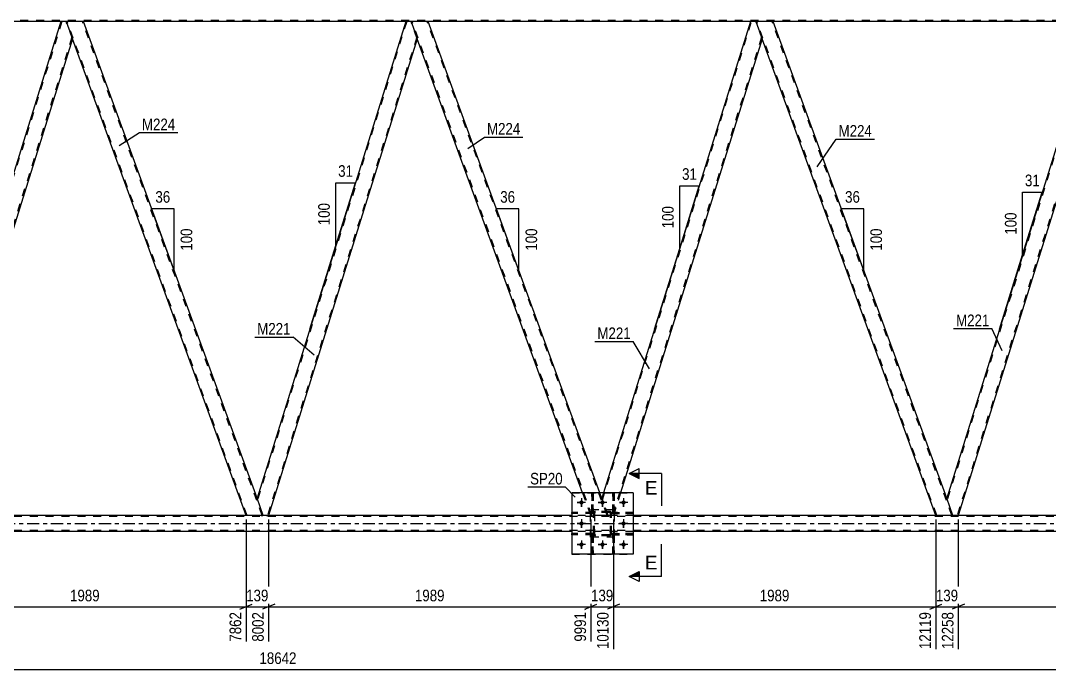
# Model space of a CAD drawing. Header units: millimetres. Extents: x 0 to 841, y 0 to 594.
# Drawn here: x 362.5 to 616.5, y 268.5 to 428.7 of the extents above; entities that cross this region are included whole.
import ezdxf

# ---------------------------------------------------------------- set-up
doc = ezdxf.new("R2010")
doc.units = ezdxf.units.MM
doc.linetypes.add('DXK_LINE_DOT2', pattern=[3.9198, 1.9599, -1.9599])
doc.linetypes.add('DXK_LINE_DOT3', pattern=[5.9187, 2.979, -0.9799, 0.9799, -0.9799])
doc.styles.add('Arial', font='ARIAL.TTF', dxfattribs={"height": 0.2})
doc.styles.add('Arial Narrow', font='ARIALN.TTF', dxfattribs={"height": 0.2})

# ---------------------------------------------------------------- blocks, each defined once
blk = doc.blocks.new('Part-122573795-3309 - 3241')
at = {"color": 7, "linetype": 'DXK_LINE_DOT2'}
for p, q in [((504.3, 307.47), (504.48, 307.51)), ((504.48, 307.51), (504.3, 307.47)), ((507.92, 307.51), (504.48, 307.51)), ((507.92, 307.51), (508.1, 307.47)), ((508.1, 307.47), (507.92, 307.51)), ((504, 307.03), (504.04, 307.21)), ((504.04, 307.21), (504, 307.03)), ((504, 301.99), (504, 307.03)), ((504, 307.03), (504, 307.03)), ((504, 301.99), (504, 307.03)), ((504.24, 307.03), (504.26, 307.12)), ((504.26, 307.12), (504.24, 307.03)), ((504.24, 301.99), (504.24, 307.03)), ((504.24, 307.03), (504.24, 307.03)), ((504.24, 307.03), (504.24, 301.99)), ((504.26, 307.12), (504.31, 307.2)), ((504.31, 307.2), (504.26, 307.12)), ((504.39, 307.25), (504.31, 307.2)), ((504.48, 307.27), (504.39, 307.25)), ((507.92, 307.27), (504.48, 307.27)), ((507.92, 307.27), (508.01, 307.25)), ((508.01, 307.25), (508.09, 307.2)), ((508.09, 307.2), (508.01, 307.25)), ((508.09, 307.2), (508.14, 307.12)), ((508.14, 307.12), (508.09, 307.2)), ((508.14, 307.12), (508.16, 307.03)), ((508.16, 307.03), (508.14, 307.12)), ((508.16, 301.99), (508.16, 307.03)), ((508.16, 307.03), (508.16, 307.03)), ((508.16, 301.99), (508.16, 307.03)), ((508.36, 307.21), (508.4, 307.03)), ((508.4, 307.03), (508.36, 307.21)), ((508.4, 301.99), (508.4, 307.03)), ((508.4, 307.03), (508.4, 307.03)), ((508.4, 301.99), (508.4, 307.03)), ((504, 301.99), (504, 301.99)), ((504.04, 301.8), (504, 301.99)), ((504, 301.99), (504.04, 301.8)), ((504.24, 301.99), (504.24, 301.99)), ((504.26, 301.9), (504.24, 301.99)), ((504.24, 301.99), (504.26, 301.9)), ((504.31, 301.82), (504.26, 301.9)), ((504.26, 301.9), (504.31, 301.82)), ((504.48, 301.51), (504.3, 301.54)), ((504.3, 301.54), (504.48, 301.51)), ((504.39, 301.77), (504.31, 301.82)), ((504.31, 301.82), (504.39, 301.77)), ((504.48, 301.75), (504.39, 301.77)), ((507.92, 301.75), (504.48, 301.75)), ((507.92, 301.51), (504.48, 301.51)), ((508.01, 301.77), (507.92, 301.75)), ((508.1, 301.54), (507.92, 301.51)), ((507.92, 301.51), (508.1, 301.54)), ((508.09, 301.82), (508.01, 301.77)), ((508.14, 301.9), (508.09, 301.82)), ((508.09, 301.82), (508.14, 301.9)), ((508.16, 301.99), (508.14, 301.9)), ((508.14, 301.9), (508.16, 301.99)), ((508.16, 301.99), (508.16, 301.99)), ((508.4, 301.99), (508.36, 301.8)), ((508.36, 301.8), (508.4, 301.99)), ((508.4, 301.99), (508.4, 301.99))]:
    blk.add_line(p, q, dxfattribs=at)
at = {"color": 7, "linetype": 'DXK_LINE_DOT3'}
blk.add_line((506.2, 304.51), (506.2, 304.51), dxfattribs=at)
at = {"color": 7, "linetype": 'DXK_LINE_DOT2'}
for centre, start, end in [((504.48, 307.03), 112.5, 157.5), ((504.48, 307.03), 112.5, 157.5), ((507.92, 307.03), 22.5, 67.5), ((507.92, 307.03), 22.5, 67.5), ((504.48, 301.99), 202.5, 247.5), ((504.48, 301.99), 202.5, 247.5), ((507.92, 301.99), 292.5, 337.5), ((507.92, 301.99), 292.5, 337.5)]:
    blk.add_arc(centre, 0.48, start, end, dxfattribs=at)
blk = doc.blocks.new('Part-122573795-3310 - 3241')
at = {"color": 7, "linetype": 'DXK_LINE_DOT2'}
for p, q in [((508.4, 301.75), (508.4, 302.07)), ((508.4, 302.07), (513.8, 302.07)), ((513.8, 301.75), (508.4, 301.75)), ((509, 301.75), (509, 302.07)), ((513.8, 302.07), (513.8, 301.75))]:
    blk.add_line(p, q, dxfattribs=at)
blk = doc.blocks.new('Part-122573795-3313 - 3241')
at = {"color": 7, "linetype": 'DXK_LINE_DOT2'}
for p, q in [((503.55, 312.11), (503.55, 307.26)), ((503.87, 312.11), (503.55, 312.11)), ((503.87, 307.26), (503.87, 312.11)), ((503.55, 307.86), (503.87, 307.86)), ((503.55, 307.26), (503.87, 307.26))]:
    blk.add_line(p, q, dxfattribs=at)
blk = doc.blocks.new('Part-122573795-3249 - 3241')
at = {"color": 7, "linetype": 'DXK_LINE_DOT2'}
for p, q in [((508.75, 307.26), (508.75, 312.11)), ((508.75, 312.11), (509.07, 312.11)), ((509.07, 312.11), (509.07, 307.26)), ((508.75, 307.86), (509.07, 307.86)), ((509.07, 307.26), (508.75, 307.26))]:
    blk.add_line(p, q, dxfattribs=at)
blk = doc.blocks.new('Bolt-122573795-3250 - 3241')
at = {"linetype": 'Continuous'}
for points in [[(501.52, 309.71, -1), (500.48, 309.71, -1)], [(506.72, 309.71, -1), (505.68, 309.71, -1)], [(511.92, 309.71, -1), (510.88, 309.71, -1)], [(501.52, 304.51, -1), (500.48, 304.51, -1)], [(511.92, 304.51, -1), (510.88, 304.51, -1)], [(501.52, 299.31, -1), (500.48, 299.31, -1)], [(506.72, 299.31, -1), (505.68, 299.31, -1)], [(511.92, 299.31, -1), (510.88, 299.31, -1)]]:
    blk.add_hatch(color=1, dxfattribs=at).paths.add_polyline_path(points)
at = {"color": 1, "linetype": 'Continuous'}
for p, q in [((501, 310.75), (501, 308.67)), ((506.2, 310.75), (506.2, 308.67)), ((511.4, 310.75), (511.4, 308.67)), ((502.04, 309.71), (499.96, 309.71)), ((507.24, 309.71), (505.16, 309.71)), ((512.44, 309.71), (510.36, 309.71)), ((501, 305.55), (501, 303.47)), ((511.4, 305.55), (511.4, 303.47)), ((502.04, 304.51), (499.96, 304.51)), ((512.44, 304.51), (510.36, 304.51)), ((501, 300.35), (501, 298.27)), ((506.2, 300.35), (506.2, 298.27)), ((511.4, 300.35), (511.4, 298.27)), ((502.04, 299.31), (499.96, 299.31)), ((507.24, 299.31), (505.16, 299.31)), ((512.44, 299.31), (510.36, 299.31))]:
    blk.add_line(p, q, dxfattribs=at)
blk = doc.blocks.new('Bolt-122573795-3317 - 3241')
at = {"color": 1, "linetype": 'Continuous'}
for p, q in [((501, 310.75), (501, 310.06)), ((506.2, 310.75), (506.2, 310.06)), ((511.4, 310.75), (511.4, 310.06)), ((499.96, 309.71), (500.65, 309.71)), ((501, 308.67), (501, 309.36)), ((502.04, 309.71), (501.35, 309.71)), ((505.16, 309.71), (505.85, 309.71)), ((506.2, 308.67), (506.2, 309.36)), ((507.24, 309.71), (506.55, 309.71)), ((510.36, 309.71), (511.05, 309.71)), ((511.4, 308.67), (511.4, 309.36)), ((512.44, 309.71), (511.75, 309.71)), ((501, 305.55), (501, 304.86)), ((511.4, 305.55), (511.4, 304.86)), ((499.96, 304.51), (500.65, 304.51)), ((501, 303.47), (501, 304.16)), ((502.04, 304.51), (501.35, 304.51)), ((510.36, 304.51), (511.05, 304.51)), ((511.4, 303.47), (511.4, 304.16)), ((512.44, 304.51), (511.75, 304.51)), ((501, 300.35), (501, 299.66)), ((506.2, 300.35), (506.2, 299.66)), ((511.4, 300.35), (511.4, 299.66)), ((499.96, 299.31), (500.65, 299.31)), ((501, 298.27), (501, 298.96)), ((502.04, 299.31), (501.35, 299.31)), ((505.16, 299.31), (505.85, 299.31)), ((506.2, 298.27), (506.2, 298.96)), ((507.24, 299.31), (506.55, 299.31)), ((510.36, 299.31), (511.05, 299.31)), ((511.4, 298.27), (511.4, 298.96)), ((512.44, 299.31), (511.75, 299.31))]:
    blk.add_line(p, q, dxfattribs=at)
blk = doc.blocks.new('Part-122573795-3323 - 3241')
at = {"color": 7, "linetype": 'DXK_LINE_DOT2'}
for p, q in [((503.55, 296.91), (503.55, 301.74)), ((503.55, 301.74), (503.87, 301.74)), ((503.55, 301.14), (503.87, 301.14)), ((503.87, 301.74), (503.87, 296.91)), ((503.87, 296.91), (503.55, 296.91))]:
    blk.add_line(p, q, dxfattribs=at)
blk = doc.blocks.new('Part-122573795-3259 - 3241')
at = {"color": 7, "linetype": 'DXK_LINE_DOT2'}
for p, q in [((503.87, 301.74), (503.55, 301.74)), ((503.55, 301.74), (503.55, 296.91)), ((503.55, 301.14), (503.87, 301.14)), ((503.87, 296.91), (503.87, 301.74)), ((503.55, 296.91), (503.87, 296.91))]:
    blk.add_line(p, q, dxfattribs=at)
blk = doc.blocks.new('Part-122573795-3327 - 3241')
at = {"color": 7, "linetype": 'DXK_LINE_DOT2'}
for p, q in [((504.3, 307.47), (504.48, 307.51)), ((504.48, 307.51), (504.3, 307.47)), ((507.92, 307.51), (504.48, 307.51)), ((507.92, 307.51), (508.1, 307.47)), ((508.1, 307.47), (507.92, 307.51)), ((504, 307.03), (504.04, 307.21)), ((504.04, 307.21), (504, 307.03)), ((504, 301.99), (504, 307.03)), ((504, 307.03), (504, 307.03)), ((504, 301.99), (504, 307.03)), ((504.24, 307.03), (504.26, 307.12)), ((504.26, 307.12), (504.24, 307.03)), ((504.24, 301.99), (504.24, 307.03)), ((504.24, 307.03), (504.24, 307.03)), ((504.24, 307.03), (504.24, 301.99)), ((504.26, 307.12), (504.31, 307.2)), ((504.31, 307.2), (504.26, 307.12)), ((504.39, 307.25), (504.31, 307.2)), ((504.48, 307.27), (504.39, 307.25)), ((507.92, 307.27), (504.48, 307.27)), ((507.92, 307.27), (508.01, 307.25)), ((508.01, 307.25), (508.09, 307.2)), ((508.09, 307.2), (508.01, 307.25)), ((508.09, 307.2), (508.14, 307.12)), ((508.14, 307.12), (508.09, 307.2)), ((508.14, 307.12), (508.16, 307.03)), ((508.16, 307.03), (508.14, 307.12)), ((508.16, 301.99), (508.16, 307.03)), ((508.16, 307.03), (508.16, 307.03)), ((508.16, 301.99), (508.16, 307.03)), ((508.36, 307.21), (508.4, 307.03)), ((508.4, 307.03), (508.36, 307.21)), ((508.4, 301.99), (508.4, 307.03)), ((508.4, 307.03), (508.4, 307.03)), ((508.4, 301.99), (508.4, 307.03)), ((504, 301.99), (504, 301.99)), ((504.04, 301.8), (504, 301.99)), ((504, 301.99), (504.04, 301.8)), ((504.24, 301.99), (504.24, 301.99)), ((504.26, 301.9), (504.24, 301.99)), ((504.24, 301.99), (504.26, 301.9)), ((504.31, 301.82), (504.26, 301.9)), ((504.26, 301.9), (504.31, 301.82)), ((504.48, 301.51), (504.3, 301.54)), ((504.3, 301.54), (504.48, 301.51)), ((504.39, 301.77), (504.31, 301.82)), ((504.31, 301.82), (504.39, 301.77)), ((504.48, 301.75), (504.39, 301.77)), ((507.92, 301.75), (504.48, 301.75)), ((507.92, 301.51), (504.48, 301.51)), ((508.01, 301.77), (507.92, 301.75)), ((508.1, 301.54), (507.92, 301.51)), ((507.92, 301.51), (508.1, 301.54)), ((508.09, 301.82), (508.01, 301.77)), ((508.14, 301.9), (508.09, 301.82)), ((508.09, 301.82), (508.14, 301.9)), ((508.16, 301.99), (508.14, 301.9)), ((508.14, 301.9), (508.16, 301.99)), ((508.16, 301.99), (508.16, 301.99)), ((508.4, 301.99), (508.36, 301.8)), ((508.36, 301.8), (508.4, 301.99)), ((508.4, 301.99), (508.4, 301.99))]:
    blk.add_line(p, q, dxfattribs=at)
at = {"color": 7, "linetype": 'DXK_LINE_DOT3'}
blk.add_line((506.2, 304.51), (506.2, 304.51), dxfattribs=at)
at = {"color": 7, "linetype": 'DXK_LINE_DOT2'}
for centre, start, end in [((504.48, 307.03), 112.5, 157.5), ((504.48, 307.03), 112.5, 157.5), ((507.92, 307.03), 22.5, 67.5), ((507.92, 307.03), 22.5, 67.5), ((504.48, 301.99), 202.5, 247.5), ((504.48, 301.99), 202.5, 247.5), ((507.92, 301.99), 292.5, 337.5), ((507.92, 301.99), 292.5, 337.5)]:
    blk.add_arc(centre, 0.48, start, end, dxfattribs=at)
blk = doc.blocks.new('Part-122573795-3376 - 3241')
at = {"color": 2, "linetype": 'Continuous'}
for p, q in [((462.67, 428.51), (458.93, 428.51)), ((463.19, 428.51), (462.67, 428.51)), ((505.55, 312.11), (463.19, 428.51)), ((501.29, 312.11), (460.48, 424.26))]:
    blk.add_line(p, q, dxfattribs=at)
at = {"color": 7, "linetype": 'DXK_LINE_DOT2'}
for p, q in [((460.48, 424.26), (458.93, 428.51)), ((503.59, 306.51), (459.18, 428.51)), ((507.33, 306.51), (462.93, 428.51)), ((503.33, 306.51), (501.29, 312.11)), ((507.59, 306.51), (505.55, 312.11)), ((507.59, 306.51), (503.33, 306.51))]:
    blk.add_line(p, q, dxfattribs=at)
blk = doc.blocks.new('Part-122573795-3394 - 3241')
at = {"color": 7, "linetype": 'DXK_LINE_DOT2'}
for p, q in [((513.8, 302.07), (508.4, 302.07)), ((508.4, 302.07), (508.4, 301.75)), ((508.4, 301.75), (513.8, 301.75)), ((509, 301.75), (509, 302.07)), ((513.8, 301.75), (513.8, 302.07))]:
    blk.add_line(p, q, dxfattribs=at)
blk = doc.blocks.new('Part-122573795-3274 - 3241')
at = {"color": 7, "linetype": 'DXK_LINE_DOT2'}
for p, q in [((509.2, 307.91), (503.2, 307.91)), ((503.2, 301.11), (503.2, 307.91)), ((509.2, 301.11), (509.2, 307.91)), ((509.2, 301.11), (503.2, 301.11))]:
    blk.add_line(p, q, dxfattribs=at)
blk = doc.blocks.new('Part-122573795-3277 - 3241')
at = {"color": 7, "linetype": 'DXK_LINE_DOT2'}
for p, q in [((508.4, 306.95), (508.4, 307.27)), ((508.4, 307.27), (513.8, 307.27)), ((513.8, 306.95), (508.4, 306.95)), ((509, 306.95), (509, 307.27)), ((513.8, 307.27), (513.8, 306.95))]:
    blk.add_line(p, q, dxfattribs=at)
blk = doc.blocks.new('Part-122573795-3280 - 3241')
at = {"color": 7, "linetype": 'DXK_LINE_DOT2'}
for p, q in [((508.75, 312.11), (508.75, 307.26)), ((509.07, 312.11), (508.75, 312.11)), ((509.07, 307.26), (509.07, 312.11)), ((508.75, 307.86), (509.07, 307.86)), ((508.75, 307.26), (509.07, 307.26))]:
    blk.add_line(p, q, dxfattribs=at)
blk = doc.blocks.new('Part-122573795-3304 - 3241')
at = {"color": 7, "linetype": 'DXK_LINE_DOT2'}
for p, q in [((509.07, 301.74), (508.75, 301.74)), ((508.75, 301.74), (508.75, 296.91)), ((508.75, 301.14), (509.07, 301.14)), ((509.07, 296.91), (509.07, 301.74)), ((508.75, 296.91), (509.07, 296.91))]:
    blk.add_line(p, q, dxfattribs=at)
blk = doc.blocks.new('Part-122573795-3311 - 3241')
at = {"color": 7, "linetype": 'DXK_LINE_DOT2'}
for p, q in [((504, 307.27), (498.6, 307.27)), ((498.6, 306.95), (498.6, 307.27)), ((504, 306.95), (498.6, 306.95)), ((503.4, 306.95), (503.4, 307.27)), ((504, 307.27), (504, 306.95))]:
    blk.add_line(p, q, dxfattribs=at)
blk = doc.blocks.new('Part-122573795-3312 - 3241')
at = {"color": 7, "linetype": 'DXK_LINE_DOT2'}
for p, q in [((504, 302.07), (498.6, 302.07)), ((498.6, 301.75), (498.6, 302.07)), ((504, 301.75), (498.6, 301.75)), ((503.4, 301.75), (503.4, 302.07)), ((504, 302.07), (504, 301.75))]:
    blk.add_line(p, q, dxfattribs=at)
blk = doc.blocks.new('Part-122573795-3328 - 3241')
at = {"color": 7, "linetype": 'DXK_LINE_DOT2'}
for p, q in [((509.2, 307.91), (503.2, 307.91)), ((503.2, 301.11), (503.2, 307.91)), ((509.2, 301.11), (509.2, 307.91)), ((509.2, 301.11), (503.2, 301.11))]:
    blk.add_line(p, q, dxfattribs=at)
blk = doc.blocks.new('Part-122573795-3342 - 3241')
at = {"color": 7, "linetype": 'DXK_LINE_DOT2'}
for p, q in [((508.75, 296.91), (508.75, 301.74)), ((508.75, 301.74), (509.07, 301.74)), ((508.75, 301.14), (509.07, 301.14)), ((509.07, 301.74), (509.07, 296.91)), ((509.07, 296.91), (508.75, 296.91))]:
    blk.add_line(p, q, dxfattribs=at)
blk = doc.blocks.new('Part-122573795-3371 - 3241')
at = {"color": 2, "linetype": 'Continuous'}
for p, q in [((627.88, 428.51), (591.18, 310.76)), ((629.2, 428.51), (627.88, 428.51)), ((629.2, 428.51), (630.74, 424.26)), ((630.74, 424.26), (594.04, 306.51)), ((592.72, 306.51), (591.18, 310.76)), ((592.72, 306.51), (593.54, 306.51)), ((594, 306.51), (593.54, 306.51)), ((594.04, 306.51), (594, 306.51))]:
    blk.add_line(p, q, dxfattribs=at)
at = {"color": 7, "linetype": 'DXK_LINE_DOT2'}
for p, q in [((628.13, 428.51), (591.31, 310.39)), ((630.61, 424.63), (593.79, 306.51)), ((591.18, 310.76), (591.18, 310.76)), ((593.54, 306.51), (593.89, 306.51))]:
    blk.add_line(p, q, dxfattribs=at)
blk = doc.blocks.new('Part-122573795-3381 - 3241')
at = {"color": 2, "linetype": 'Continuous'}
for p, q in [((457.61, 428.51), (420.91, 310.76)), ((458.93, 428.51), (457.61, 428.51)), ((458.93, 428.51), (460.48, 424.26)), ((460.48, 424.26), (423.77, 306.51)), ((422.46, 306.51), (420.91, 310.76)), ((423.27, 306.51), (422.46, 306.51)), ((423.73, 306.51), (423.27, 306.51)), ((423.77, 306.51), (423.73, 306.51))]:
    blk.add_line(p, q, dxfattribs=at)
at = {"color": 7, "linetype": 'DXK_LINE_DOT2'}
for p, q in [((457.86, 428.51), (421.04, 310.39)), ((460.34, 424.63), (423.52, 306.51)), ((420.91, 310.76), (420.91, 310.76)), ((423.27, 306.51), (423.63, 306.51)), ((423.77, 306.51), (423.77, 306.51))]:
    blk.add_line(p, q, dxfattribs=at)
blk = doc.blocks.new('Part-122573795-3391 - 3241')
at = {"color": 7, "linetype": 'DXK_LINE_DOT2'}
for p, q in [((513.8, 307.27), (508.4, 307.27)), ((508.4, 307.27), (508.4, 306.95)), ((508.4, 306.95), (513.8, 306.95)), ((509, 306.95), (509, 307.27)), ((513.8, 306.95), (513.8, 307.27))]:
    blk.add_line(p, q, dxfattribs=at)
blk = doc.blocks.new('Part-122573795-3397 - 3241')
at = {"color": 7, "linetype": 'DXK_LINE_DOT2'}
for p, q in [((504, 307.27), (498.6, 307.27)), ((498.6, 307.27), (498.6, 306.95)), ((504, 306.95), (498.6, 306.95)), ((503.4, 306.95), (503.4, 307.27)), ((504, 306.95), (504, 307.27))]:
    blk.add_line(p, q, dxfattribs=at)
blk = doc.blocks.new('Part-122573795-3407 - 3241')
at = {"color": 7, "linetype": 'DXK_LINE_DOT2'}
for p, q in [((498.6, 312.11), (513.8, 312.11)), ((498.6, 312.11), (498.6, 296.91)), ((513.8, 312.11), (513.8, 296.91)), ((498.6, 296.91), (513.8, 296.91))]:
    blk.add_line(p, q, dxfattribs=at)
blk = doc.blocks.new('Part-122573795-3455 - 3241')
at = {"color": 7, "linetype": 'DXK_LINE_DOT2'}
for p, q in [((504, 302.07), (498.6, 302.07)), ((498.6, 302.07), (498.6, 301.75)), ((504, 301.75), (498.6, 301.75)), ((503.4, 301.75), (503.4, 302.07)), ((504, 301.75), (504, 302.07))]:
    blk.add_line(p, q, dxfattribs=at)
blk = doc.blocks.new('Part-122573795-3488 - 3241')
at = {"color": 7, "linetype": 'DXK_LINE_DOT2'}
for p, q in [((756.39, 428.75), (57.85, 428.75)), ((718.59, 428.51), (202.21, 428.51)), ((378.05, 428.51), (372.48, 428.51)), ((463.19, 428.51), (457.61, 428.51)), ((548.32, 428.51), (542.74, 428.51))]:
    blk.add_line(p, q, dxfattribs=at)
at = {"color": 2, "linetype": 'Continuous'}
for p, q in [((372.48, 428.51), (292.92, 428.51)), ((457.61, 428.51), (378.05, 428.51)), ((542.74, 428.51), (463.19, 428.51)), ((627.88, 428.51), (548.32, 428.51))]:
    blk.add_line(p, q, dxfattribs=at)
blk = doc.blocks.new('Part-122573795-3494 - 3241')
at = {"color": 7, "linetype": 'DXK_LINE_DOT2'}
for p, q in [((506.18, 310.39), (543, 428.51)), ((545.47, 424.63), (508.66, 306.51)), ((506.46, 312.11), (506.04, 310.76)), ((507.59, 306.51), (506.04, 310.76)), ((510.65, 312.11), (508.91, 306.51)), ((508.91, 306.51), (507.59, 306.51))]:
    blk.add_line(p, q, dxfattribs=at)
at = {"color": 2, "linetype": 'Continuous'}
for p, q in [((542.74, 428.51), (506.46, 312.11)), ((544.06, 428.51), (542.74, 428.51)), ((544.06, 428.51), (545.61, 424.26)), ((545.61, 424.26), (510.65, 312.11))]:
    blk.add_line(p, q, dxfattribs=at)
blk = doc.blocks.new('Part-122573795-3499 - 3241')
at = {"color": 2, "linetype": 'Continuous'}
for p, q in [((547.81, 428.51), (544.06, 428.51)), ((548.32, 428.51), (547.81, 428.51)), ((591.18, 310.76), (548.32, 428.51)), ((588.47, 306.51), (545.61, 424.26)), ((592.21, 306.51), (588.47, 306.51)), ((592.68, 306.51), (592.21, 306.51)), ((592.72, 306.51), (592.68, 306.51))]:
    blk.add_line(p, q, dxfattribs=at)
at = {"color": 7, "linetype": 'DXK_LINE_DOT2'}
for p, q in [((545.61, 424.26), (544.06, 428.51)), ((588.72, 306.51), (544.32, 428.51)), ((592.47, 306.51), (548.06, 428.51)), ((592.72, 306.51), (591.18, 310.76)), ((592.21, 306.51), (592.57, 306.51))]:
    blk.add_line(p, q, dxfattribs=at)
blk = doc.blocks.new('Part-122573795-3509 - 3241')
at = {"color": 7, "linetype": 'DXK_LINE_DOT2'}
for p, q in [((778.35, 306.27), (103.71, 306.27)), ((423.77, 306.51), (418.2, 306.51)), ((513.8, 306.51), (498.6, 306.51)), ((594.04, 306.51), (588.47, 306.51)), ((778.35, 302.75), (103.71, 302.75)), ((513.8, 302.51), (498.6, 302.51))]:
    blk.add_line(p, q, dxfattribs=at)
at = {"color": 2, "linetype": 'Continuous'}
for p, q in [((418.2, 306.51), (338.64, 306.51)), ((498.6, 306.51), (423.77, 306.51)), ((588.47, 306.51), (513.8, 306.51)), ((668.87, 306.51), (594.04, 306.51)), ((498.6, 302.51), (258.4, 302.51)), ((668.87, 302.51), (513.8, 302.51))]:
    blk.add_line(p, q, dxfattribs=at)
at = {"color": 7, "linetype": 'DXK_LINE_DOT3'}
blk.add_line((103.71, 304.51), (778.35, 304.51), dxfattribs=at)
blk = doc.blocks.new('Part-122573795-3514 - 3241')
at = {"color": 2, "linetype": 'Continuous'}
for p, q in [((513.8, 312.11), (498.6, 312.11)), ((498.6, 312.11), (498.6, 296.91)), ((513.8, 312.11), (513.8, 296.91)), ((513.8, 296.91), (498.6, 296.91))]:
    blk.add_line(p, q, dxfattribs=at)
blk = doc.blocks.new('Part-122573795-3517 - 3241')
at = {"color": 7, "linetype": 'DXK_LINE_DOT2'}
for p, q in [((503.55, 307.26), (503.55, 312.11)), ((503.55, 312.11), (503.87, 312.11)), ((503.87, 312.11), (503.87, 307.26)), ((503.55, 307.86), (503.87, 307.86)), ((503.87, 307.26), (503.55, 307.26))]:
    blk.add_line(p, q, dxfattribs=at)
blk = doc.blocks.new('Part-122573795-3569 - 3241')
at = {"color": 2, "linetype": 'Continuous'}
for p, q in [((377.54, 428.51), (373.79, 428.51)), ((378.05, 428.51), (377.54, 428.51)), ((420.91, 310.76), (378.05, 428.51)), ((418.2, 306.51), (375.34, 424.26)), ((421.94, 306.51), (418.2, 306.51)), ((422.42, 306.51), (421.94, 306.51)), ((422.46, 306.51), (422.42, 306.51))]:
    blk.add_line(p, q, dxfattribs=at)
at = {"color": 7, "linetype": 'DXK_LINE_DOT2'}
for p, q in [((375.34, 424.26), (373.79, 428.51)), ((418.45, 306.51), (374.05, 428.51)), ((422.2, 306.51), (377.8, 428.51)), ((422.46, 306.51), (420.91, 310.76)), ((421.94, 306.51), (422.31, 306.51))]:
    blk.add_line(p, q, dxfattribs=at)
blk = doc.blocks.new('Part-122573795-3574 - 3241')
at = {"color": 2, "linetype": 'Continuous'}
for p, q in [((372.48, 428.51), (335.77, 310.76)), ((373.79, 428.51), (372.48, 428.51)), ((373.79, 428.51), (375.34, 424.26)), ((375.34, 424.26), (338.64, 306.51)), ((337.32, 306.51), (335.77, 310.76)), ((338.14, 306.51), (337.32, 306.51)), ((338.6, 306.51), (338.14, 306.51)), ((338.64, 306.51), (338.6, 306.51))]:
    blk.add_line(p, q, dxfattribs=at)
at = {"color": 7, "linetype": 'DXK_LINE_DOT2'}
for p, q in [((372.73, 428.51), (335.91, 310.39)), ((375.21, 424.63), (338.39, 306.51)), ((335.77, 310.76), (335.77, 310.76)), ((338.14, 306.51), (338.49, 306.51)), ((338.64, 306.51), (338.64, 306.51))]:
    blk.add_line(p, q, dxfattribs=at)
blk = doc.blocks.new('AngleDimension-122573795-4192 - 3241')
at = {"color": 7, "linetype": 'Continuous'}
for p, q in [((440.37, 388.66), (445.19, 388.66)), ((440.37, 373.19), (445.19, 388.66)), ((440.37, 373.19), (440.37, 388.66)), ((433.92, 352.52), (440.37, 373.19))]:
    blk.add_line(p, q, dxfattribs=at)
at = {"color": 0}
for points in [[(445.21, 389.56), (445.21, 393.76), (440.35, 393.76), (440.35, 389.56)], [(439.47, 384.27), (435.27, 384.27), (435.27, 377.59), (439.47, 377.59)]]:
    blk.add_wipeout(points, dxfattribs=at)
at = {"color": 3, "style": 'Arial Narrow'}
blk.add_text('31', height=2.863, dxfattribs=at).set_placement((440.95, 390.16))
blk.add_text('100', height=2.863, rotation=90.0002, dxfattribs=at).set_placement((438.87, 378.19))
blk = doc.blocks.new('StraightDimension-122573795-4702 - 3241')
at = {"color": 7, "linetype": 'Continuous'}
for p, q in [((423.77, 305.51), (423.77, 275.33)), ((503.33, 305.51), (503.33, 275.33)), ((425.27, 284.55), (422.27, 283.35)), ((501.83, 283.35), (504.83, 284.55)), ((423.77, 283.95), (503.33, 283.95))]:
    blk.add_line(p, q, dxfattribs=at)
at = {"color": 0}
blk.add_wipeout([(467.81, 284.7), (467.81, 288.9), (459.3, 288.9), (459.3, 284.7)], dxfattribs=at)
at = {"color": 0, "linetype": 'Continuous'}
blk.add_wipeout([(502.73, 283.25), (498.53, 283.25), (498.53, 274.73), (502.73, 274.73)], dxfattribs=at)
at = {"color": 3, "style": 'Arial Narrow'}
blk.add_text('1989', height=2.863, dxfattribs=at).set_placement((459.9, 285.3))
at = {"color": 3, "linetype": 'Continuous', "style": 'Arial Narrow'}
blk.add_text('9991', height=2.863, rotation=90.0002, dxfattribs=at).set_placement((502.13, 275.33))
blk = doc.blocks.new('AngleDimension-122573795-3836 - 3241')
at = {"color": 7, "linetype": 'Continuous'}
for p, q in [((400.42, 382.26), (394.88, 382.26)), ((400.42, 367.04), (394.88, 382.26)), ((400.42, 367.04), (400.42, 382.26)), ((400.82, 365.94), (400.42, 367.04))]:
    blk.add_line(p, q, dxfattribs=at)
at = {"color": 0}
for points in [[(400.08, 383.16), (400.08, 387.36), (395.23, 387.36), (395.23, 383.16)], [(405.52, 377.99), (401.32, 377.99), (401.32, 371.31), (405.52, 371.31)]]:
    blk.add_wipeout(points, dxfattribs=at)
at = {"color": 3, "style": 'Arial Narrow'}
blk.add_text('36', height=2.863, dxfattribs=at).set_placement((395.83, 383.76))
blk.add_text('100', height=2.863, rotation=90.0002, dxfattribs=at).set_placement((404.92, 371.91))
blk = doc.blocks.new('StraightDimension-122573795-4534 - 3241')
at = {"color": 7, "linetype": 'Continuous'}
blk.add_line((57.21, 268.47), (794.97, 268.47), dxfattribs=at)
at = {"color": 0}
blk.add_wipeout([(431.26, 269.22), (431.26, 273.42), (420.92, 273.42), (420.92, 269.22)], dxfattribs=at)
at = {"color": 3, "style": 'Arial Narrow'}
blk.add_text('18642', height=2.863, dxfattribs=at).set_placement((421.52, 269.82))
blk = doc.blocks.new('AngleDimension-122573795-4501 - 3241')
at = {"color": 7, "linetype": 'Continuous'}
for p, q in [((609.91, 386.33), (614.73, 386.33)), ((609.91, 370.86), (614.73, 386.33)), ((609.91, 370.86), (609.91, 386.33)), ((604.19, 352.52), (609.91, 370.86))]:
    blk.add_line(p, q, dxfattribs=at)
at = {"color": 0}
for points in [[(614.75, 387.23), (614.75, 391.43), (609.89, 391.43), (609.89, 387.23)], [(609.01, 381.94), (604.81, 381.94), (604.81, 375.26), (609.01, 375.26)]]:
    blk.add_wipeout(points, dxfattribs=at)
at = {"color": 3, "style": 'Arial Narrow'}
blk.add_text('31', height=2.863, dxfattribs=at).set_placement((610.49, 387.83))
blk.add_text('100', height=2.863, rotation=90.0002, dxfattribs=at).set_placement((608.41, 375.86))
blk = doc.blocks.new('StraightDimension-122573795-4683 - 3241')
at = {"color": 7, "linetype": 'Continuous'}
for p, q in [((503.33, 305.51), (503.33, 275.33)), ((508.91, 305.51), (508.91, 273.5)), ((501.83, 283.35), (504.83, 284.55)), ((510.41, 284.55), (507.41, 283.35)), ((503.33, 283.95), (508.91, 283.95))]:
    blk.add_line(p, q, dxfattribs=at)
at = {"color": 0}
blk.add_wipeout([(509.46, 284.7), (509.46, 288.9), (502.78, 288.9), (502.78, 284.7)], dxfattribs=at)
at = {"color": 0, "linetype": 'Continuous'}
blk.add_wipeout([(508.31, 283.25), (504.11, 283.25), (504.11, 272.9), (508.31, 272.9)], dxfattribs=at)
at = {"color": 3, "style": 'Arial Narrow'}
blk.add_text('139', height=2.863, dxfattribs=at).set_placement((503.38, 285.3))
at = {"color": 3, "linetype": 'Continuous', "style": 'Arial Narrow'}
blk.add_text('10130', height=2.863, rotation=90.0002, dxfattribs=at).set_placement((507.71, 273.5))
blk = doc.blocks.new('AngleDimension-122573795-3808 - 3241')
at = {"color": 7, "linetype": 'Continuous'}
for p, q in [((570.69, 382.26), (565.15, 382.26)), ((570.69, 367.04), (565.15, 382.26)), ((570.69, 367.04), (570.69, 382.26)), ((571.09, 365.94), (570.69, 367.04))]:
    blk.add_line(p, q, dxfattribs=at)
at = {"color": 0}
for points in [[(570.35, 383.16), (570.35, 387.36), (565.49, 387.36), (565.49, 383.16)], [(575.79, 377.99), (571.59, 377.99), (571.59, 371.31), (575.79, 371.31)]]:
    blk.add_wipeout(points, dxfattribs=at)
at = {"color": 3, "style": 'Arial Narrow'}
blk.add_text('36', height=2.863, dxfattribs=at).set_placement((566.09, 383.76))
blk.add_text('100', height=2.863, rotation=90.0002, dxfattribs=at).set_placement((575.19, 371.91))
blk = doc.blocks.new('AngleDimension-122573795-3822 - 3241')
at = {"color": 7, "linetype": 'Continuous'}
for p, q in [((485.56, 382.26), (480.02, 382.26)), ((485.56, 367.04), (480.02, 382.26)), ((485.56, 367.04), (485.56, 382.26)), ((485.96, 365.94), (485.56, 367.04))]:
    blk.add_line(p, q, dxfattribs=at)
at = {"color": 0}
for points in [[(485.22, 383.16), (485.22, 387.36), (480.36, 387.36), (480.36, 383.16)], [(490.66, 377.99), (486.46, 377.99), (486.46, 371.31), (490.66, 371.31)]]:
    blk.add_wipeout(points, dxfattribs=at)
at = {"color": 3, "style": 'Arial Narrow'}
blk.add_text('36', height=2.863, dxfattribs=at).set_placement((480.96, 383.76))
blk.add_text('100', height=2.863, rotation=90.0002, dxfattribs=at).set_placement((490.06, 371.91))
blk = doc.blocks.new('AngleDimension-122573795-4203 - 3241')
at = {"color": 7, "linetype": 'Continuous'}
for p, q in [((525.27, 387.91), (530.09, 387.91)), ((525.27, 372.44), (530.09, 387.91)), ((525.27, 372.44), (525.27, 387.91)), ((519.06, 352.52), (525.27, 372.44))]:
    blk.add_line(p, q, dxfattribs=at)
at = {"color": 0}
for points in [[(530.11, 388.81), (530.11, 393.01), (525.25, 393.01), (525.25, 388.81)], [(524.37, 383.52), (520.17, 383.52), (520.17, 376.84), (524.37, 376.84)]]:
    blk.add_wipeout(points, dxfattribs=at)
at = {"color": 3, "style": 'Arial Narrow'}
blk.add_text('31', height=2.863, dxfattribs=at).set_placement((525.85, 389.41))
blk.add_text('100', height=2.863, rotation=90.0002, dxfattribs=at).set_placement((523.77, 377.44))
blk = doc.blocks.new('StraightDimension-122573795-4721 - 3241')
at = {"color": 7, "linetype": 'Continuous'}
for p, q in [((418.2, 305.51), (418.2, 275.33)), ((423.77, 305.51), (423.77, 275.33)), ((416.7, 283.35), (419.7, 284.55)), ((425.27, 284.55), (422.27, 283.35)), ((418.2, 283.95), (423.77, 283.95))]:
    blk.add_line(p, q, dxfattribs=at)
at = {"color": 0}
blk.add_wipeout([(424.33, 284.7), (424.33, 288.9), (417.64, 288.9), (417.64, 284.7)], dxfattribs=at)
at = {"color": 0, "linetype": 'Continuous'}
blk.add_wipeout([(423.17, 283.25), (418.97, 283.25), (418.97, 274.73), (423.17, 274.73)], dxfattribs=at)
at = {"color": 3, "style": 'Arial Narrow'}
blk.add_text('139', height=2.863, dxfattribs=at).set_placement((418.24, 285.3))
at = {"color": 3, "linetype": 'Continuous', "style": 'Arial Narrow'}
blk.add_text('8002', height=2.863, rotation=90.0002, dxfattribs=at).set_placement((422.57, 275.33))
blk = doc.blocks.new('StraightDimension-122573795-4626 - 3241')
at = {"color": 7, "linetype": 'Continuous'}
for p, q in [((594.04, 305.51), (594.04, 273.5)), ((673.6, 305.51), (673.6, 273.5)), ((595.54, 284.55), (592.54, 283.35)), ((672.1, 283.35), (675.1, 284.55)), ((594.04, 283.95), (673.6, 283.95))]:
    blk.add_line(p, q, dxfattribs=at)
at = {"color": 0}
blk.add_wipeout([(638.08, 284.7), (638.08, 288.9), (629.56, 288.9), (629.56, 284.7)], dxfattribs=at)
at = {"color": 0, "linetype": 'Continuous'}
blk.add_wipeout([(673, 283.25), (668.8, 283.25), (668.8, 272.9), (673, 272.9)], dxfattribs=at)
at = {"color": 3, "style": 'Arial Narrow'}
blk.add_text('1989', height=2.863, dxfattribs=at).set_placement((630.16, 285.3))
at = {"color": 3, "linetype": 'Continuous', "style": 'Arial Narrow'}
blk.add_text('14247', height=2.863, rotation=90.0002, dxfattribs=at).set_placement((672.4, 273.5))
blk = doc.blocks.new('StraightDimension-122573795-4645 - 3241')
at = {"color": 7, "linetype": 'Continuous'}
for p, q in [((588.47, 305.51), (588.47, 273.5)), ((594.04, 305.51), (594.04, 273.5)), ((586.97, 283.35), (589.97, 284.55)), ((595.54, 284.55), (592.54, 283.35)), ((588.47, 283.95), (594.04, 283.95))]:
    blk.add_line(p, q, dxfattribs=at)
at = {"color": 0}
blk.add_wipeout([(594.6, 284.7), (594.6, 288.9), (587.91, 288.9), (587.91, 284.7)], dxfattribs=at)
at = {"color": 0, "linetype": 'Continuous'}
blk.add_wipeout([(593.44, 283.25), (589.24, 283.25), (589.24, 272.9), (593.44, 272.9)], dxfattribs=at)
at = {"color": 3, "style": 'Arial Narrow'}
blk.add_text('139', height=2.863, dxfattribs=at).set_placement((588.51, 285.3))
at = {"color": 3, "linetype": 'Continuous', "style": 'Arial Narrow'}
blk.add_text('12258', height=2.863, rotation=90.0002, dxfattribs=at).set_placement((592.84, 273.5))
blk = doc.blocks.new('StraightDimension-122573795-4664 - 3241')
at = {"color": 7, "linetype": 'Continuous'}
for p, q in [((508.91, 305.51), (508.91, 273.5)), ((588.47, 305.51), (588.47, 273.5)), ((510.41, 284.55), (507.41, 283.35)), ((586.97, 283.35), (589.97, 284.55)), ((508.91, 283.95), (588.47, 283.95))]:
    blk.add_line(p, q, dxfattribs=at)
at = {"color": 0}
blk.add_wipeout([(552.94, 284.7), (552.94, 288.9), (544.43, 288.9), (544.43, 284.7)], dxfattribs=at)
at = {"color": 0, "linetype": 'Continuous'}
blk.add_wipeout([(587.87, 283.25), (583.67, 283.25), (583.67, 272.9), (587.87, 272.9)], dxfattribs=at)
at = {"color": 3, "style": 'Arial Narrow'}
blk.add_text('1989', height=2.863, dxfattribs=at).set_placement((545.03, 285.3))
at = {"color": 3, "linetype": 'Continuous', "style": 'Arial Narrow'}
blk.add_text('12119', height=2.863, rotation=90.0002, dxfattribs=at).set_placement((587.27, 273.5))
blk = doc.blocks.new('StraightDimension-122573795-4740 - 3241')
at = {"color": 7, "linetype": 'Continuous'}
for p, q in [((338.64, 305.51), (338.64, 275.33)), ((418.2, 305.51), (418.2, 275.33)), ((340.14, 284.55), (337.14, 283.35)), ((416.7, 283.35), (419.7, 284.55)), ((338.64, 283.95), (418.2, 283.95))]:
    blk.add_line(p, q, dxfattribs=at)
at = {"color": 0}
blk.add_wipeout([(382.67, 284.7), (382.67, 288.9), (374.16, 288.9), (374.16, 284.7)], dxfattribs=at)
at = {"color": 0, "linetype": 'Continuous'}
blk.add_wipeout([(417.6, 283.25), (413.4, 283.25), (413.4, 274.73), (417.6, 274.73)], dxfattribs=at)
at = {"color": 3, "style": 'Arial Narrow'}
blk.add_text('1989', height=2.863, dxfattribs=at).set_placement((374.76, 285.3))
at = {"color": 3, "linetype": 'Continuous', "style": 'Arial Narrow'}
blk.add_text('7862', height=2.863, rotation=90.0002, dxfattribs=at).set_placement((417, 275.33))
blk = doc.blocks.new('Mark-122573795-3372 - 3241')
at = {"color": 0}
blk.add_wipeout([(485.91, 400.58), (485.91, 403.58), (477.69, 403.58), (477.69, 400.58)], dxfattribs=at)
blk.add_wipeout([(485.91, 400.58), (485.91, 403.58), (477.69, 403.58), (477.69, 400.58)], dxfattribs=at)
at = {"color": 30, "linetype": 'Continuous'}
for p, q in [((472.96, 397.16), (477.09, 399.98)), ((477.09, 399.98), (486.51, 399.98))]:
    blk.add_line(p, q, dxfattribs=at)
at = {"color": 3, "style": 'Arial Narrow'}
blk.add_text('M224', height=2.863, dxfattribs=at).set_placement((477.69, 400.58))
blk = doc.blocks.new('Mark-122573795-3367 - 3241')
at = {"color": 0}
blk.add_wipeout([(601.71, 353.26), (601.71, 356.26), (593.49, 356.26), (593.49, 353.26)], dxfattribs=at)
blk.add_wipeout([(601.71, 353.26), (601.71, 356.26), (593.49, 356.26), (593.49, 353.26)], dxfattribs=at)
at = {"color": 30, "linetype": 'Continuous'}
for p in [(592.89, 352.66), (604.9, 347.15)]:
    blk.add_line(p, (602.31, 352.66), dxfattribs=at)
at = {"color": 3, "style": 'Arial Narrow'}
blk.add_text('M221', height=2.863, dxfattribs=at).set_placement((593.49, 353.26))
blk = doc.blocks.new('Mark-122573795-3377 - 3241')
at = {"color": 0}
blk.add_wipeout([(429.2, 351.18), (429.2, 354.18), (420.97, 354.18), (420.97, 351.18)], dxfattribs=at)
blk.add_wipeout([(429.2, 351.18), (429.2, 354.18), (420.97, 354.18), (420.97, 351.18)], dxfattribs=at)
at = {"color": 30, "linetype": 'Continuous'}
for p in [(420.37, 350.58), (435.05, 346.13)]:
    blk.add_line(p, (429.8, 350.58), dxfattribs=at)
at = {"color": 3, "style": 'Arial Narrow'}
blk.add_text('M221', height=2.863, dxfattribs=at).set_placement((420.97, 351.18))
blk = doc.blocks.new('Mark-122573795-3490 - 3241')
at = {"color": 0}
blk.add_wipeout([(513.16, 350.07), (513.16, 353.07), (504.94, 353.07), (504.94, 350.07)], dxfattribs=at)
blk.add_wipeout([(513.16, 350.07), (513.16, 353.07), (504.94, 353.07), (504.94, 350.07)], dxfattribs=at)
at = {"color": 30, "linetype": 'Continuous'}
for p in [(504.34, 349.47), (517.84, 342.76)]:
    blk.add_line(p, (513.76, 349.47), dxfattribs=at)
at = {"color": 3, "style": 'Arial Narrow'}
blk.add_text('M221', height=2.863, dxfattribs=at).set_placement((504.94, 350.07))
blk = doc.blocks.new('Mark-122573795-3495 - 3241')
at = {"color": 0}
blk.add_wipeout([(572.72, 400.07), (572.72, 403.07), (564.49, 403.07), (564.49, 400.07)], dxfattribs=at)
blk.add_wipeout([(572.72, 400.07), (572.72, 403.07), (564.49, 403.07), (564.49, 400.07)], dxfattribs=at)
at = {"color": 30, "linetype": 'Continuous'}
for p, q in [((559.16, 392.6), (563.89, 399.47)), ((563.89, 399.47), (573.32, 399.47))]:
    blk.add_line(p, q, dxfattribs=at)
at = {"color": 3, "style": 'Arial Narrow'}
blk.add_text('M224', height=2.863, dxfattribs=at).set_placement((564.49, 400.07))
blk = doc.blocks.new('Mark-122573795-3510 - 3241')
at = {"color": 0}
blk.add_wipeout([(496.37, 314.16), (496.37, 317.16), (488.33, 317.16), (488.33, 314.16)], dxfattribs=at)
blk.add_wipeout([(496.37, 314.16), (496.37, 317.16), (488.33, 317.16), (488.33, 314.16)], dxfattribs=at)
at = {"color": 30, "linetype": 'Continuous'}
for p in [(487.73, 313.56), (499.48, 310.98)]:
    blk.add_line(p, (496.97, 313.56), dxfattribs=at)
at = {"color": 3, "style": 'Arial Narrow'}
blk.add_text('SP20', height=2.863, dxfattribs=at).set_placement((488.33, 314.16))
blk = doc.blocks.new('Mark-122573795-3565 - 3241')
at = {"color": 0}
blk.add_wipeout([(400.73, 401.66), (400.73, 404.66), (392.51, 404.66), (392.51, 401.66)], dxfattribs=at)
blk.add_wipeout([(400.73, 401.66), (400.73, 404.66), (392.51, 404.66), (392.51, 401.66)], dxfattribs=at)
at = {"color": 30, "linetype": 'Continuous'}
for p, q in [((386.86, 397.91), (391.91, 401.06)), ((391.91, 401.06), (401.33, 401.06))]:
    blk.add_line(p, q, dxfattribs=at)
at = {"color": 3, "style": 'Arial Narrow'}
blk.add_text('M224', height=2.863, dxfattribs=at).set_placement((392.51, 401.66))
blk = doc.blocks.new('SectionMark-122573795-4875 - 3241')
at = {"linetype": 'Continuous'}
for points in [[(515.29, 316.89), (515.29, 315.64), (512.79, 316.89)], [(515.29, 292.69), (515.29, 291.44), (512.79, 291.44)]]:
    blk.add_hatch(color=6, dxfattribs=at).paths.add_polyline_path(points)
at = {"color": 6, "linetype": 'Continuous'}
for p, q in [((512.79, 316.89), (515.29, 318.14)), ((515.29, 315.64), (515.29, 318.14)), ((520.79, 316.89), (512.79, 316.89)), ((512.79, 316.89), (515.29, 315.64)), ((512.79, 291.44), (515.29, 292.69)), ((515.29, 292.69), (515.29, 290.19)), ((520.79, 291.44), (512.79, 291.44)), ((515.29, 290.19), (512.79, 291.44))]:
    blk.add_line(p, q, dxfattribs=at)
at = {"color": 0, "linetype": 'Continuous'}
for points in [[(519.79, 311.64), (519.79, 315.14), (516.68, 315.14), (516.68, 311.64)], [(519.79, 293.19), (519.79, 296.69), (516.68, 296.69), (516.68, 293.19)]]:
    blk.add_wipeout(points, dxfattribs=at)
at = {"color": 6, "linetype": 'Continuous'}
for p, q in [((520.79, 316.89), (520.79, 308.89)), ((520.79, 291.44), (520.79, 299.44))]:
    blk.add_line(p, q, dxfattribs=at)
at = {"color": 3, "linetype": 'Continuous', "style": 'Arial'}
for p in [(516.68, 311.64), (516.68, 293.19)]:
    blk.add_text('E', height=3.34, dxfattribs=at).set_placement(p)

msp = doc.modelspace()

# ---------------------------------------------------------------- block references
for name in ['Part-122573795-3488 - 3241', 'Part-122573795-3574 - 3241', 'Part-122573795-3569 - 3241', 'Part-122573795-3381 - 3241', 'Part-122573795-3376 - 3241', 'Part-122573795-3494 - 3241', 'Part-122573795-3499 - 3241', 'Part-122573795-3371 - 3241', 'Part-122573795-3407 - 3241', 'Part-122573795-3514 - 3241', 'Bolt-122573795-3250 - 3241', 'Bolt-122573795-3317 - 3241', 'Part-122573795-3313 - 3241', 'Part-122573795-3517 - 3241', 'Part-122573795-3249 - 3241', 'Part-122573795-3280 - 3241', 'Part-122573795-3274 - 3241', 'Part-122573795-3328 - 3241', 'Part-122573795-3309 - 3241', 'Part-122573795-3327 - 3241', 'Part-122573795-3509 - 3241', 'Part-122573795-3311 - 3241', 'Part-122573795-3397 - 3241', 'Part-122573795-3277 - 3241', 'Part-122573795-3391 - 3241', 'Part-122573795-3312 - 3241', 'Part-122573795-3455 - 3241', 'Part-122573795-3323 - 3241', 'Part-122573795-3259 - 3241', 'Part-122573795-3310 - 3241', 'Part-122573795-3394 - 3241', 'Part-122573795-3304 - 3241', 'Part-122573795-3342 - 3241']:
    msp.add_blockref(name, (0, 0))

# ---------------------------------------------------------------- next in the draw order: block references
for name in ['AngleDimension-122573795-4192 - 3241', 'AngleDimension-122573795-3836 - 3241', 'StraightDimension-122573795-4702 - 3241']:
    msp.add_blockref(name, (0, 0))

# ---------------------------------------------------------------- next in the draw order: block references
msp.add_blockref('StraightDimension-122573795-4534 - 3241', (0, 0))

# ---------------------------------------------------------------- next in the draw order: block references
for name in ['Mark-122573795-3565 - 3241', 'Mark-122573795-3372 - 3241', 'Mark-122573795-3495 - 3241', 'AngleDimension-122573795-4203 - 3241', 'AngleDimension-122573795-4501 - 3241', 'AngleDimension-122573795-3822 - 3241', 'AngleDimension-122573795-3808 - 3241', 'Mark-122573795-3377 - 3241', 'Mark-122573795-3510 - 3241', 'StraightDimension-122573795-4721 - 3241', 'StraightDimension-122573795-4683 - 3241', 'StraightDimension-122573795-4626 - 3241']:
    msp.add_blockref(name, (0, 0))

# ---------------------------------------------------------------- next in the draw order: block references
for name in ['Mark-122573795-3367 - 3241', 'Mark-122573795-3490 - 3241', 'StraightDimension-122573795-4740 - 3241', 'StraightDimension-122573795-4645 - 3241']:
    msp.add_blockref(name, (0, 0))

# ---------------------------------------------------------------- next in the draw order: block references
msp.add_blockref('StraightDimension-122573795-4664 - 3241', (0, 0))

# ---------------------------------------------------------------- next in the draw order: block references
msp.add_blockref('SectionMark-122573795-4875 - 3241', (0, 0))

doc.saveas('drawing.dxf')
